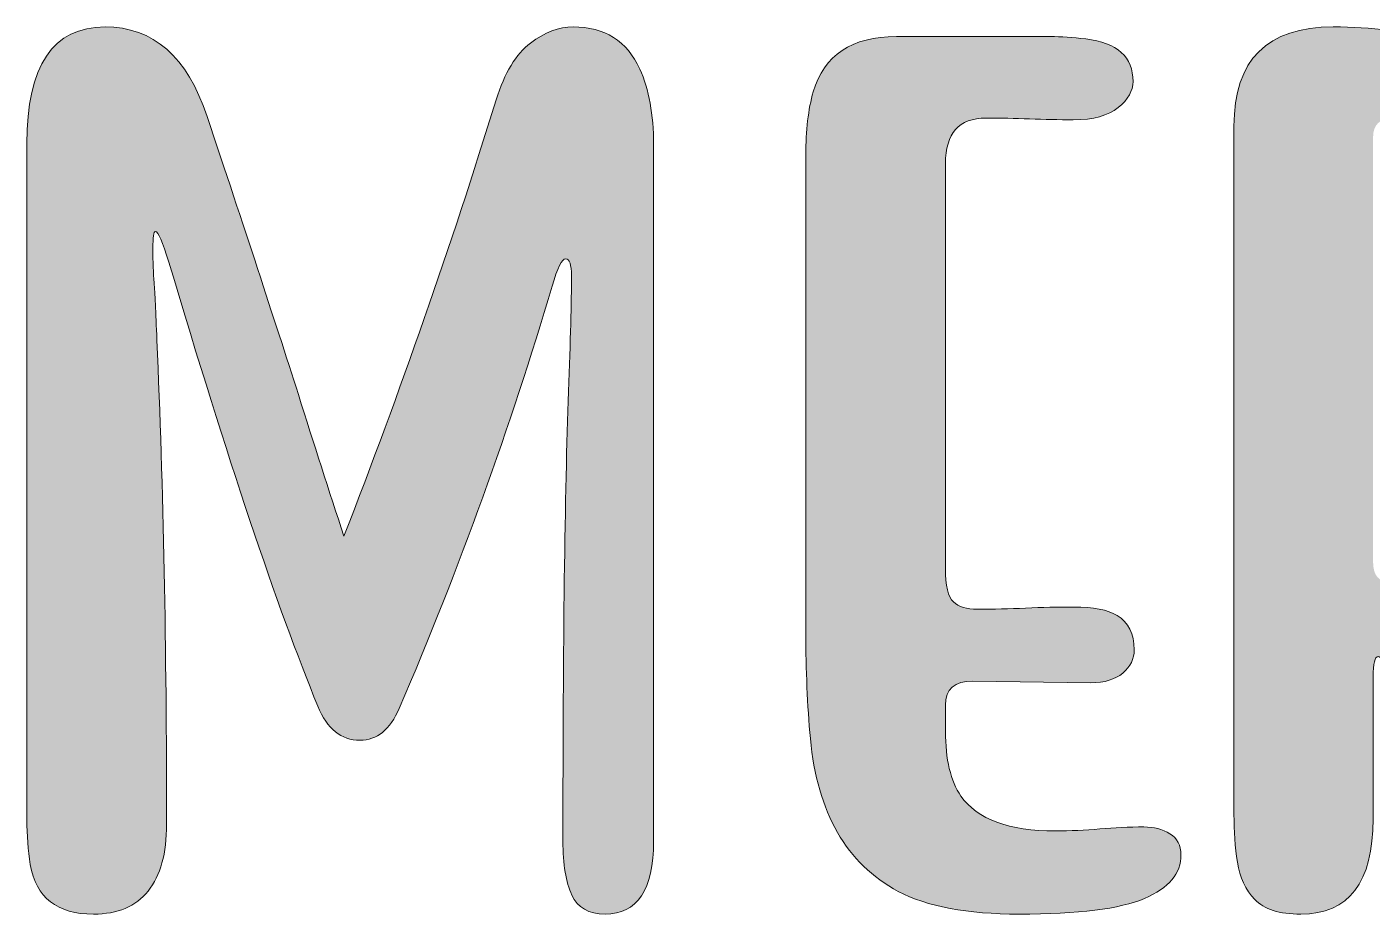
# Model space of a CAD drawing. Header units: inches. Extents: x 4.51 to 10.36, y -5.81 to -0.93.
# Drawn here: x 6.728 to 8.51, y -4.657 to -3.481 of the extents above; entities that cross this region are included whole.
import ezdxf

# ---------------------------------------------------------------- set-up
doc = ezdxf.new("R2010")
doc.units = ezdxf.units.IN
doc.header["$MEASUREMENT"] = 0
doc.layers.add('Layer 1', color=7, linetype='Continuous')

# ---------------------------------------------------------------- blocks, each defined once
blk = doc.blocks.new('block 2')
at = {"layer": 'Layer 1', "true_color": 0x333333}
h = blk.add_hatch(color=250, dxfattribs=at)
h.dxf.hatch_style = 2
edge = h.paths.add_edge_path()
edge.add_spline(control_points=[(7.4935, -4.6569), (7.5363, -4.6569), (7.5577, -4.6247), (7.5577, -4.5602), (7.5577, -4.5602), (7.5577, -3.6364), (7.5577, -3.6364), (7.5577, -3.5971), (7.5516, -3.5639), (7.5395, -3.5367), (7.5224, -3.4994), (7.493, -3.4808), (7.4512, -3.4808), (7.4325, -3.4808), (7.4136, -3.488), (7.3945, -3.5023), (7.3754, -3.5167), (7.3603, -3.5417), (7.3492, -3.5775), (7.2892, -3.7714), (7.222, -3.9642), (7.1475, -4.1561), (7.1279, -4.0962), (7.1077, -4.0335), (7.0871, -3.968), (7.0553, -3.8683), (7.0151, -3.7454), (6.9662, -3.5994), (6.94, -3.5203), (6.8949, -3.4808), (6.831, -3.4808), (6.762, -3.4808), (6.7275, -3.5324), (6.7275, -3.6357), (6.7275, -3.6357), (6.7275, -4.5315), (6.7275, -4.5315), (6.7275, -4.5522), (6.729, -4.572), (6.732, -4.5912), (6.7396, -4.635), (6.7676, -4.6569), (6.8159, -4.6569), (6.8476, -4.6569), (6.8717, -4.6467), (6.888, -4.6263), (6.9044, -4.6059), (6.9126, -4.5763), (6.9126, -4.5375), (6.9126, -4.3049), (6.9083, -4.0911), (6.8997, -3.8962), (6.8982, -3.858), (6.897, -3.8326), (6.896, -3.82), (6.8949, -3.8074), (6.8944, -3.7923), (6.8944, -3.7746), (6.8944, -3.7595), (6.8955, -3.752), (6.8975, -3.752), (6.9015, -3.752), (6.9075, -3.7656), (6.9156, -3.7927), (6.9931, -4.0531), (7.0589, -4.2493), (7.1128, -4.3812), (7.1253, -4.4114), (7.144, -4.4265), (7.1687, -4.4265), (7.1913, -4.4265), (7.2087, -4.4124), (7.2208, -4.3842), (7.3009, -4.1974), (7.3683, -4.0108), (7.4232, -3.8245), (7.4303, -3.8003), (7.4363, -3.7882), (7.4414, -3.7882), (7.4464, -3.7882), (7.4489, -3.7958), (7.4489, -3.8109), (7.4489, -3.8451), (7.4476, -3.8962), (7.4451, -3.9642), (7.4401, -4.0982), (7.4376, -4.2968), (7.4376, -4.5602), (7.4376, -4.5909), (7.4415, -4.6147), (7.4493, -4.6316), (7.4571, -4.6484), (7.4718, -4.6569), (7.4935, -4.6569)], knot_values=[0, 0, 0, 0, 1, 1, 1, 2, 2, 2, 3, 3, 3, 4, 4, 4, 5, 5, 5, 6, 6, 6, 7, 7, 7, 8, 8, 8, 9, 9, 9, 10, 10, 10, 11, 11, 11, 12, 12, 12, 13, 13, 13, 14, 14, 14, 15, 15, 15, 16, 16, 16, 17, 17, 17, 18, 18, 18, 19, 19, 19, 20, 20, 20, 21, 21, 21, 22, 22, 22, 23, 23, 23, 24, 24, 24, 25, 25, 25, 26, 26, 26, 27, 27, 27, 28, 28, 28, 29, 29, 29, 30, 30, 30, 31, 31, 31, 31], degree=3, periodic=1)
h = blk.add_hatch(color=250, dxfattribs=at)
h.dxf.hatch_style = 2
edge = h.paths.add_edge_path()
edge.add_spline(control_points=[(8.6824, -4.57), (8.7191, -4.6279), (8.7547, -4.6569), (8.7889, -4.6569), (8.8085, -4.6569), (8.824, -4.6518), (8.8354, -4.6418), (8.8467, -4.6317), (8.8523, -4.6174), (8.8523, -4.5987), (8.8523, -4.5735), (8.8096, -4.5066), (8.7239, -4.3978), (8.7124, -4.3827), (8.6998, -4.3671), (8.6862, -4.351), (8.6504, -4.3087), (8.6326, -4.285), (8.6326, -4.28), (8.6326, -4.2765), (8.6346, -4.2734), (8.6386, -4.2709), (8.7126, -4.2241), (8.7678, -4.1568), (8.804, -4.0692), (8.8342, -3.9962), (8.8493, -3.9156), (8.8493, -3.8275), (8.8493, -3.7062), (8.8063, -3.6158), (8.7202, -3.5563), (8.6461, -3.506), (8.5588, -3.4808), (8.4581, -3.4808), (8.3704, -3.4808), (8.3266, -3.5246), (8.3266, -3.6122), (8.3266, -3.6122), (8.3266, -4.5247), (8.3266, -4.5247), (8.3266, -4.5469), (8.3281, -4.568), (8.3312, -4.5882), (8.3342, -4.6083), (8.3418, -4.6248), (8.3542, -4.6376), (8.3665, -4.6505), (8.3868, -4.6569), (8.415, -4.6569), (8.4789, -4.6569), (8.5109, -4.6149), (8.5109, -4.5308), (8.5109, -4.5308), (8.5109, -4.3426), (8.5109, -4.3426), (8.5109, -4.3245), (8.5132, -4.3155), (8.5177, -4.3155), (8.5203, -4.3155), (8.5268, -4.322), (8.5374, -4.3351), (8.5943, -4.4313), (8.6426, -4.5096), (8.6824, -4.57)], knot_values=[0, 0, 0, 0, 1, 1, 1, 2, 2, 2, 3, 3, 3, 4, 4, 4, 5, 5, 5, 6, 6, 6, 7, 7, 7, 8, 8, 8, 9, 9, 9, 10, 10, 10, 11, 11, 11, 12, 12, 12, 13, 13, 13, 14, 14, 14, 15, 15, 15, 16, 16, 16, 17, 17, 17, 18, 18, 18, 19, 19, 19, 20, 20, 20, 21, 21, 21, 21], degree=3, periodic=1)
edge = h.paths.add_edge_path()
edge.add_spline(control_points=[(8.5109, -4.1901), (8.5109, -4.1901), (8.5109, -3.6266), (8.5109, -3.6266), (8.5109, -3.6105), (8.5197, -3.6022), (8.5374, -3.6017), (8.619, -3.6017), (8.6743, -3.6402), (8.7035, -3.7172), (8.7166, -3.753), (8.7232, -3.7923), (8.7232, -3.835), (8.7232, -3.8975), (8.7131, -3.9587), (8.693, -4.0186), (8.6758, -4.072), (8.6499, -4.1183), (8.6152, -4.1576), (8.5804, -4.1969), (8.553, -4.2165), (8.5328, -4.2165), (8.5182, -4.2165), (8.5109, -4.2077), (8.5109, -4.1901)], knot_values=[0, 0, 0, 0, 1, 1, 1, 2, 2, 2, 3, 3, 3, 4, 4, 4, 5, 5, 5, 6, 6, 6, 7, 7, 7, 8, 8, 8, 8], degree=3, periodic=1)
h = blk.add_hatch(color=250, dxfattribs=at)
h.dxf.hatch_style = 2
edge = h.paths.add_edge_path()
edge.add_spline(control_points=[(7.9981, -3.6017), (8.0172, -3.6017), (8.0365, -3.602), (8.0558, -3.6028), (8.0752, -3.6035), (8.0945, -3.6039), (8.1136, -3.6039), (8.1403, -3.6039), (8.1602, -3.5985), (8.1733, -3.5877), (8.1864, -3.5769), (8.1929, -3.5654), (8.1929, -3.5533), (8.1929, -3.5206), (8.172, -3.5017), (8.1303, -3.4967), (8.1131, -3.4946), (8.0975, -3.4936), (8.0834, -3.4936), (8.0834, -3.4936), (7.8795, -3.4936), (7.8795, -3.4936), (7.82, -3.4936), (7.7833, -3.5181), (7.7692, -3.5669), (7.7626, -3.5901), (7.7594, -3.618), (7.7594, -3.6507), (7.7594, -3.6507), (7.7594, -4.2845), (7.7594, -4.2845), (7.7594, -4.3333), (7.7614, -4.3799), (7.7654, -4.4243), (7.7745, -4.5224), (7.8132, -4.5899), (7.8817, -4.6267), (7.92, -4.6468), (7.9734, -4.6569), (8.0419, -4.6569), (8.1204, -4.6569), (8.1758, -4.65), (8.2081, -4.6361), (8.2403, -4.6223), (8.2564, -4.603), (8.2564, -4.5783), (8.2564, -4.5657), (8.2515, -4.5564), (8.2417, -4.5504), (8.2318, -4.5443), (8.2204, -4.5413), (8.2073, -4.5413), (8.1877, -4.5413), (8.1681, -4.5422), (8.1488, -4.544), (8.1294, -4.5457), (8.1099, -4.5466), (8.0902, -4.5466), (8.0283, -4.5466), (7.9865, -4.5313), (7.9648, -4.5005), (7.9512, -4.4804), (7.9444, -4.4517), (7.9444, -4.4144), (7.9444, -4.4144), (7.9444, -4.3797), (7.9444, -4.3797), (7.9444, -4.3585), (7.9565, -4.348), (7.9807, -4.348), (7.9807, -4.348), (8.137, -4.3502), (8.137, -4.3502), (8.1552, -4.3502), (8.1693, -4.3459), (8.1793, -4.3374), (8.1894, -4.3288), (8.1945, -4.3185), (8.1945, -4.3064), (8.1945, -4.2853), (8.1869, -4.2701), (8.1718, -4.2611), (8.1592, -4.2535), (8.1401, -4.2498), (8.1144, -4.2498), (8.0932, -4.2498), (8.0719, -4.2503), (8.0506, -4.2513), (8.0291, -4.2523), (8.0079, -4.2528), (7.9867, -4.2528), (7.9726, -4.2528), (7.962, -4.2495), (7.955, -4.243), (7.9479, -4.2364), (7.9444, -4.2216), (7.9444, -4.1984), (7.9444, -4.1984), (7.9444, -3.6621), (7.9444, -3.6621), (7.9444, -3.6218), (7.9623, -3.6017), (7.9981, -3.6017)], knot_values=[0, 0, 0, 0, 1, 1, 1, 2, 2, 2, 3, 3, 3, 4, 4, 4, 5, 5, 5, 6, 6, 6, 7, 7, 7, 8, 8, 8, 9, 9, 9, 10, 10, 10, 11, 11, 11, 12, 12, 12, 13, 13, 13, 14, 14, 14, 15, 15, 15, 16, 16, 16, 17, 17, 17, 18, 18, 18, 19, 19, 19, 20, 20, 20, 21, 21, 21, 22, 22, 22, 23, 23, 23, 24, 24, 24, 25, 25, 25, 26, 26, 26, 27, 27, 27, 28, 28, 28, 29, 29, 29, 30, 30, 30, 31, 31, 31, 32, 32, 32, 33, 33, 33, 34, 34, 34, 34], degree=3, periodic=1)
at = {"layer": 'Layer 1', "lineweight": 0}
for points, knots in [([(7.4935, -4.6569), (7.5363, -4.6569), (7.5577, -4.6247), (7.5577, -4.5602), (7.5577, -4.5602), (7.5577, -3.6364), (7.5577, -3.6364), (7.5577, -3.5971), (7.5516, -3.5639), (7.5395, -3.5367), (7.5224, -3.4994), (7.493, -3.4808), (7.4512, -3.4808), (7.4325, -3.4808), (7.4136, -3.488), (7.3945, -3.5023), (7.3754, -3.5167), (7.3603, -3.5417), (7.3492, -3.5775), (7.2892, -3.7714), (7.222, -3.9642), (7.1475, -4.1561), (7.1279, -4.0962), (7.1077, -4.0335), (7.0871, -3.968), (7.0553, -3.8683), (7.0151, -3.7454), (6.9662, -3.5994), (6.94, -3.5203), (6.8949, -3.4808), (6.831, -3.4808), (6.762, -3.4808), (6.7275, -3.5324), (6.7275, -3.6357), (6.7275, -3.6357), (6.7275, -4.5315), (6.7275, -4.5315), (6.7275, -4.5522), (6.729, -4.572), (6.732, -4.5912), (6.7396, -4.635), (6.7676, -4.6569), (6.8159, -4.6569), (6.8476, -4.6569), (6.8717, -4.6467), (6.888, -4.6263), (6.9044, -4.6059), (6.9126, -4.5763), (6.9126, -4.5375), (6.9126, -4.3049), (6.9083, -4.0911), (6.8997, -3.8962), (6.8982, -3.858), (6.897, -3.8326), (6.896, -3.82), (6.8949, -3.8074), (6.8944, -3.7923), (6.8944, -3.7746), (6.8944, -3.7595), (6.8955, -3.752), (6.8975, -3.752), (6.9015, -3.752), (6.9075, -3.7656), (6.9156, -3.7927), (6.9931, -4.0531), (7.0589, -4.2493), (7.1128, -4.3812), (7.1253, -4.4114), (7.144, -4.4265), (7.1687, -4.4265), (7.1913, -4.4265), (7.2087, -4.4124), (7.2208, -4.3842), (7.3009, -4.1974), (7.3683, -4.0108), (7.4232, -3.8245), (7.4303, -3.8003), (7.4363, -3.7882), (7.4414, -3.7882), (7.4464, -3.7882), (7.4489, -3.7958), (7.4489, -3.8109), (7.4489, -3.8451), (7.4476, -3.8962), (7.4451, -3.9642), (7.4401, -4.0982), (7.4376, -4.2968), (7.4376, -4.5602), (7.4376, -4.5909), (7.4415, -4.6147), (7.4493, -4.6316), (7.4571, -4.6484), (7.4718, -4.6569), (7.4935, -4.6569)], [0, 0, 0, 0, 1, 1, 1, 2, 2, 2, 3, 3, 3, 4, 4, 4, 5, 5, 5, 6, 6, 6, 7, 7, 7, 8, 8, 8, 9, 9, 9, 10, 10, 10, 11, 11, 11, 12, 12, 12, 13, 13, 13, 14, 14, 14, 15, 15, 15, 16, 16, 16, 17, 17, 17, 18, 18, 18, 19, 19, 19, 20, 20, 20, 21, 21, 21, 22, 22, 22, 23, 23, 23, 24, 24, 24, 25, 25, 25, 26, 26, 26, 27, 27, 27, 28, 28, 28, 29, 29, 29, 30, 30, 30, 31, 31, 31, 31]), ([(8.6824, -4.57), (8.7191, -4.6279), (8.7547, -4.6569), (8.7889, -4.6569), (8.8085, -4.6569), (8.824, -4.6518), (8.8354, -4.6418), (8.8467, -4.6317), (8.8523, -4.6174), (8.8523, -4.5987), (8.8523, -4.5735), (8.8096, -4.5066), (8.7239, -4.3978), (8.7124, -4.3827), (8.6998, -4.3671), (8.6862, -4.351), (8.6504, -4.3087), (8.6326, -4.285), (8.6326, -4.28), (8.6326, -4.2765), (8.6346, -4.2734), (8.6386, -4.2709), (8.7126, -4.2241), (8.7678, -4.1568), (8.804, -4.0692), (8.8342, -3.9962), (8.8493, -3.9156), (8.8493, -3.8275), (8.8493, -3.7062), (8.8063, -3.6158), (8.7202, -3.5563), (8.6461, -3.506), (8.5588, -3.4808), (8.4581, -3.4808), (8.3704, -3.4808), (8.3266, -3.5246), (8.3266, -3.6122), (8.3266, -3.6122), (8.3266, -4.5247), (8.3266, -4.5247), (8.3266, -4.5469), (8.3281, -4.568), (8.3312, -4.5882), (8.3342, -4.6083), (8.3418, -4.6248), (8.3542, -4.6376), (8.3665, -4.6505), (8.3868, -4.6569), (8.415, -4.6569), (8.4789, -4.6569), (8.5109, -4.6149), (8.5109, -4.5308), (8.5109, -4.5308), (8.5109, -4.3426), (8.5109, -4.3426), (8.5109, -4.3245), (8.5132, -4.3155), (8.5177, -4.3155), (8.5203, -4.3155), (8.5268, -4.322), (8.5374, -4.3351), (8.5943, -4.4313), (8.6426, -4.5096), (8.6824, -4.57)], [0, 0, 0, 0, 1, 1, 1, 2, 2, 2, 3, 3, 3, 4, 4, 4, 5, 5, 5, 6, 6, 6, 7, 7, 7, 8, 8, 8, 9, 9, 9, 10, 10, 10, 11, 11, 11, 12, 12, 12, 13, 13, 13, 14, 14, 14, 15, 15, 15, 16, 16, 16, 17, 17, 17, 18, 18, 18, 19, 19, 19, 20, 20, 20, 21, 21, 21, 21]), ([(7.9981, -3.6017), (8.0172, -3.6017), (8.0365, -3.602), (8.0558, -3.6028), (8.0752, -3.6035), (8.0945, -3.6039), (8.1136, -3.6039), (8.1403, -3.6039), (8.1602, -3.5985), (8.1733, -3.5877), (8.1864, -3.5769), (8.1929, -3.5654), (8.1929, -3.5533), (8.1929, -3.5206), (8.172, -3.5017), (8.1303, -3.4967), (8.1131, -3.4946), (8.0975, -3.4936), (8.0834, -3.4936), (8.0834, -3.4936), (7.8795, -3.4936), (7.8795, -3.4936), (7.82, -3.4936), (7.7833, -3.5181), (7.7692, -3.5669), (7.7626, -3.5901), (7.7594, -3.618), (7.7594, -3.6507), (7.7594, -3.6507), (7.7594, -4.2845), (7.7594, -4.2845), (7.7594, -4.3333), (7.7614, -4.3799), (7.7654, -4.4243), (7.7745, -4.5224), (7.8132, -4.5899), (7.8817, -4.6267), (7.92, -4.6468), (7.9734, -4.6569), (8.0419, -4.6569), (8.1204, -4.6569), (8.1758, -4.65), (8.2081, -4.6361), (8.2403, -4.6223), (8.2564, -4.603), (8.2564, -4.5783), (8.2564, -4.5657), (8.2515, -4.5564), (8.2417, -4.5504), (8.2318, -4.5443), (8.2204, -4.5413), (8.2073, -4.5413), (8.1877, -4.5413), (8.1681, -4.5422), (8.1488, -4.544), (8.1294, -4.5457), (8.1099, -4.5466), (8.0902, -4.5466), (8.0283, -4.5466), (7.9865, -4.5313), (7.9648, -4.5005), (7.9512, -4.4804), (7.9444, -4.4517), (7.9444, -4.4144), (7.9444, -4.4144), (7.9444, -4.3797), (7.9444, -4.3797), (7.9444, -4.3585), (7.9565, -4.348), (7.9807, -4.348), (7.9807, -4.348), (8.137, -4.3502), (8.137, -4.3502), (8.1552, -4.3502), (8.1693, -4.3459), (8.1793, -4.3374), (8.1894, -4.3288), (8.1945, -4.3185), (8.1945, -4.3064), (8.1945, -4.2853), (8.1869, -4.2701), (8.1718, -4.2611), (8.1592, -4.2535), (8.1401, -4.2498), (8.1144, -4.2498), (8.0932, -4.2498), (8.0719, -4.2503), (8.0506, -4.2513), (8.0291, -4.2523), (8.0079, -4.2528), (7.9867, -4.2528), (7.9726, -4.2528), (7.962, -4.2495), (7.955, -4.243), (7.9479, -4.2364), (7.9444, -4.2216), (7.9444, -4.1984), (7.9444, -4.1984), (7.9444, -3.6621), (7.9444, -3.6621), (7.9444, -3.6218), (7.9623, -3.6017), (7.9981, -3.6017)], [0, 0, 0, 0, 1, 1, 1, 2, 2, 2, 3, 3, 3, 4, 4, 4, 5, 5, 5, 6, 6, 6, 7, 7, 7, 8, 8, 8, 9, 9, 9, 10, 10, 10, 11, 11, 11, 12, 12, 12, 13, 13, 13, 14, 14, 14, 15, 15, 15, 16, 16, 16, 17, 17, 17, 18, 18, 18, 19, 19, 19, 20, 20, 20, 21, 21, 21, 22, 22, 22, 23, 23, 23, 24, 24, 24, 25, 25, 25, 26, 26, 26, 27, 27, 27, 28, 28, 28, 29, 29, 29, 30, 30, 30, 31, 31, 31, 32, 32, 32, 33, 33, 33, 34, 34, 34, 34])]:
    blk.add_open_spline(points, degree=3, knots=knots, dxfattribs=at)

msp = doc.modelspace()

# ---------------------------------------------------------------- block references
at = {"layer": 'Layer 1'}
msp.add_blockref('block 2', (0, 0), dxfattribs=at)

doc.saveas('drawing.dxf')
